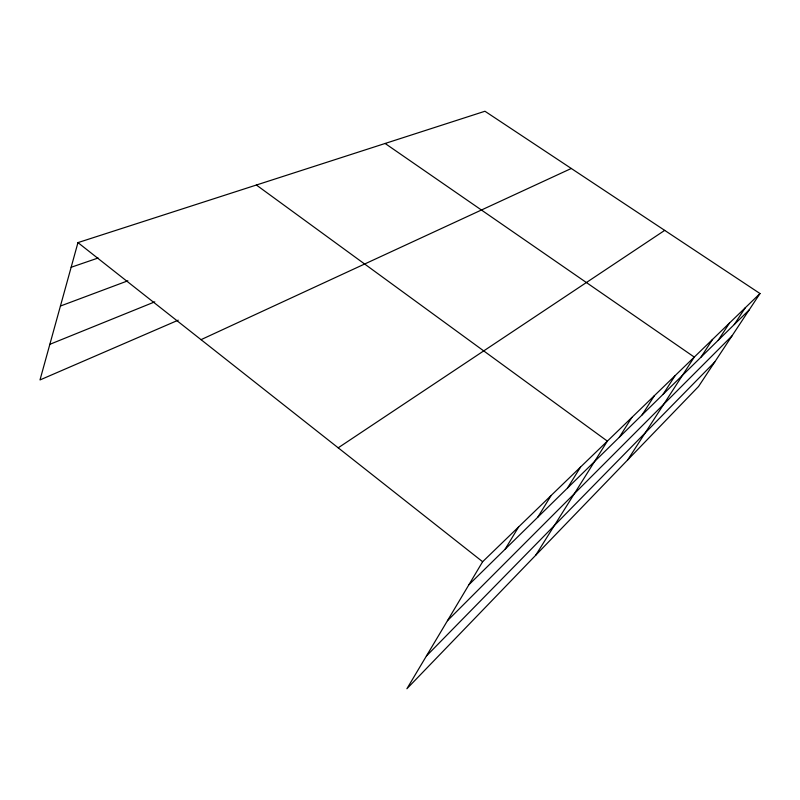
<?xml version="1.0" encoding="UTF-8"?>
<svg xmlns="http://www.w3.org/2000/svg" width="800" height="800" viewBox="0 0 800 800"><rect width="100%" height="100%" fill="white"/><g stroke="black" fill="none" stroke-linecap="round" stroke-linejoin="round"><path stroke-width="1.2" d="M760 293.54L482.63 561.72L406.89 688.75L698.56 386.47L760 293.54L484.95 111.25L77.96 242.61L40 379.94L178.23 320.17M505.12 549.21L518.64 526.91M537.81 517.16L551.11 495.51M567.49 488.06L580.55 467.05M535.66 555.3L607.36 441.12L256.38 185.02M619.32 437.24L631.88 417.42M642.08 414.92L654.39 395.66M663.07 394.34L675.12 375.61M627.68 459.93L694.28 357.08L385.12 143.47M701.02 357.13L712.56 339.41M718.23 340.26L729.52 323.01M734.24 324.55L745.29 307.76M426.4 656.03L714.78 361.94M447.47 620.69L731.99 335.91M468.93 584.7L749.19 309.9M338.19 447.82L664.7 230.38M201.04 339.66L571.29 168.47M49.85 344.32L154.79 301.85M60.43 306.04L127.87 280.8M71.15 267.27L98.12 258.01M77.96 242.61L482.63 561.72"/></g></svg>
